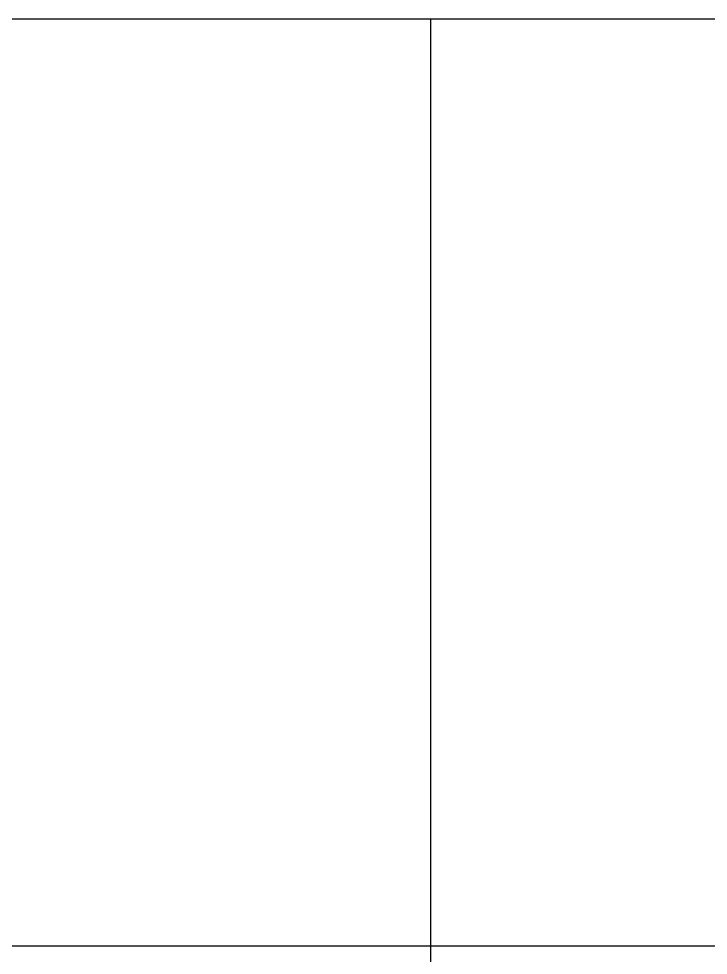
# Model space of a CAD drawing. Extents: x 6128144 to 12201635, y -1670122 to -706096.
# Drawn here: x 6130999.5 to 6131241.4, y -750951.2 to -750622.9 of the extents above; entities that cross this region are included whole.
import ezdxf

# ---------------------------------------------------------------- set-up
doc = ezdxf.new("R2010")
doc.units = 0
doc.header["$LTSCALE"] = 1000
doc.header["$MEASUREMENT"] = 0
doc.layers.get('0').update_dxf_attribs({"linetype": 'CONTINUOUS'})

msp = doc.modelspace()

# ---------------------------------------------------------------- linework, layer by layer
for p, q in [((6129394.11, -750622.93), (6134894.11, -750622.93)), ((6129394.11, -750622.93), (6134894.11, -750622.93)), ((6131144.11, -752247.93), (6131144.11, -750622.93)), ((6131144.11, -752247.93), (6131144.11, -750622.93)), ((6129394.11, -750947.93), (6132144.11, -750947.93)), ((6129394.11, -750947.93), (6132144.11, -750947.93))]:
    msp.add_line(p, q)

doc.saveas('drawing.dxf')
